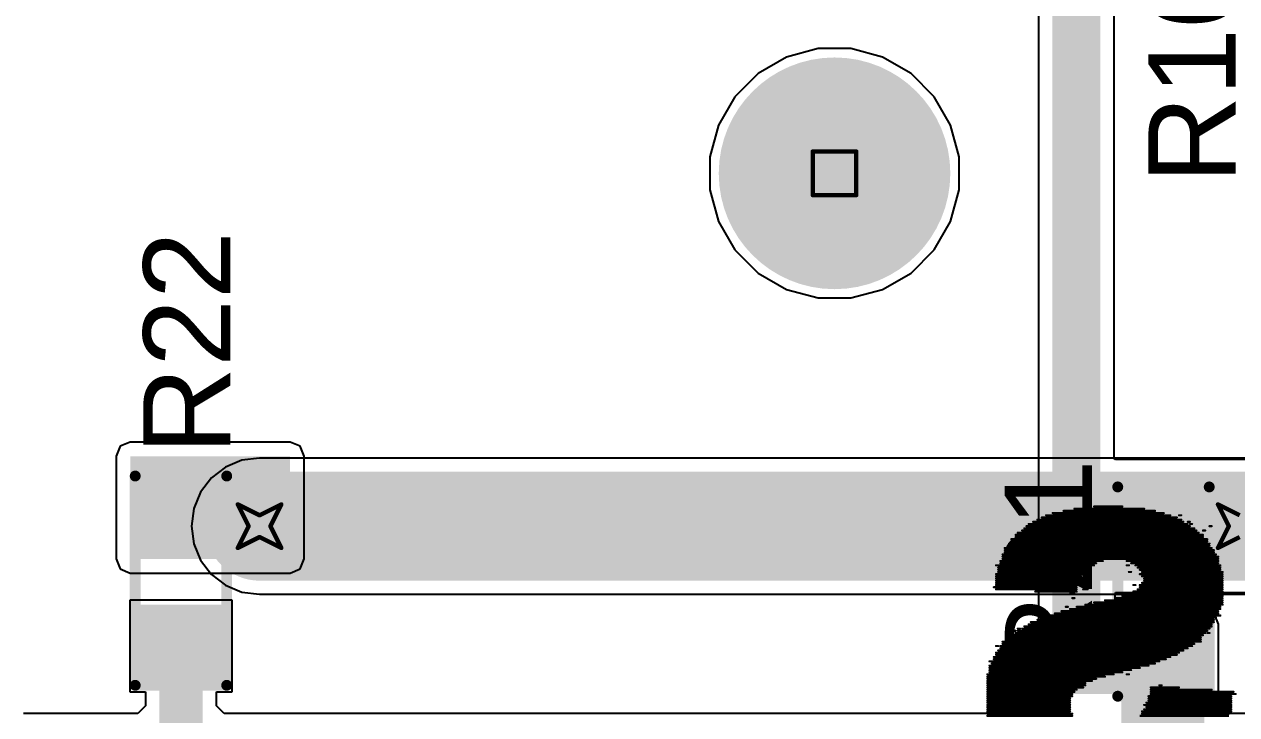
# Model space of a CAD drawing. Header units: inches. Extents: x -5 to 426, y -53 to 116.
# Drawn here: x 6.56 to 20.7, y -9.72 to -1.67 of the extents above; entities that cross this region are included whole.
import ezdxf

# ---------------------------------------------------------------- set-up
doc = ezdxf.new("R2010")
doc.units = ezdxf.units.IN
for name, color, linetype in [('Board Outline', 216, 'Continuous'), ('Bottom Layer', 5, 'Continuous'), ('Bottom Overlay', 54, 'Continuous'), ('Bottom Solder', 6, 'Continuous'), ('Drill Drawing', 1, 'Continuous'), ('Multi-Layer', 9, 'Continuous'), ('Pad Holes', 156, 'Continuous'), ('Top Layer', 1, 'Continuous'), ('Top Overlay', 2, 'Continuous'), ('Top Paste', 8, 'Continuous'), ('Top Solder', 216, 'Continuous'), ('Via Holes', 16, 'Continuous')]:
    doc.layers.add(name, color=color, linetype=linetype)
doc.styles.add('Arial', font='', dxfattribs={"height": 0.2})
doc.styles.get('Arial').set_extended_font_data('Arial')

# ---------------------------------------------------------------- blocks, each defined once
blk = doc.blocks.new('R___0603_46')
at = {"layer": 'Top Layer'}
for points in [[(-0.38099746, 0.44449746), (-0.38099746, -0.44450254), (-1.14299746, -0.44450254), (-1.14299746, 0.44449746)], [(1.14299746, 0.44450254), (1.14299746, -0.44449746), (0.38099746, -0.44449746), (0.38099746, 0.44450254)]]:
    blk.add_hatch(color=1, dxfattribs=at).paths.add_polyline_path(points)
at = {"layer": 'Top Paste'}
for points in [[(-0.38099746, 0.44449746), (-0.38099746, -0.44450254), (-1.14299746, -0.44450254), (-1.14299746, 0.44449746)], [(1.14299746, 0.44450254), (1.14299746, -0.44449746), (0.38099746, -0.44449746), (0.38099746, 0.44450254)]]:
    blk.add_hatch(color=8, dxfattribs=at).paths.add_polyline_path(points)
at = {"layer": 'Top Solder'}
for points in [[(-0.27939746, 0.5460974599999999), (-0.27939746, -0.54610254), (-1.24459746, -0.54610254), (-1.24459746, 0.5460974599999999)], [(1.24459746, 0.54610254), (1.24459746, -0.5460974599999999), (0.27939746, -0.5460974599999999), (0.27939746, 0.54610254)]]:
    blk.add_hatch(color=216, dxfattribs=at).paths.add_polyline_path(points)
at = {"layer": 'Top Overlay', "const_width": 0.127}
for points in [[(-1.2192, 0.5334), (1.2192, 0.5334)], [(-1.2192, 0.5334), (-1.2192, -0.5334)], [(1.2192, 0.5334), (1.2192, -0.5334)], [(-1.2192, -0.5334), (1.2192, -0.5334)]]:
    blk.add_lwpolyline(points, dxfattribs=at)
at = {"layer": 'Top Overlay', "const_width": 0.0635}
for points in [[(-1.25095, 0.5334, 1), (-1.18745, 0.5334, 1)], [(-1.25095, 0.5334, 1), (-1.18745, 0.5334, 1)], [(1.18745, 0.5334, 1), (1.25095, 0.5334, 1)], [(1.18745, 0.5334, 1), (1.25095, 0.5334, 1)], [(-1.25095, -0.5334, 1), (-1.18745, -0.5334, 1)], [(-1.25095, -0.5334, 1), (-1.18745, -0.5334, 1)], [(1.18745, -0.5334, 1), (1.25095, -0.5334, 1)], [(1.18745, -0.5334, 1), (1.25095, -0.5334, 1)]]:
    blk.add_lwpolyline(points, format="xyb", close=True, dxfattribs=at)
blk = doc.blocks.new('R___0603_79')
at = {"layer": 'Top Layer'}
for points in [[(-0.38099746, 0.44450508), (-0.38099746, -0.44449492), (-1.14299746, -0.44449492), (-1.14299746, 0.44450508)], [(1.14299746, 0.44449492), (1.14299746, -0.44450508), (0.38099746, -0.44450508), (0.38099746, 0.44449492)]]:
    blk.add_hatch(color=1, dxfattribs=at).paths.add_polyline_path(points)
at = {"layer": 'Top Paste'}
for points in [[(-0.38099746, 0.44450508), (-0.38099746, -0.44449492), (-1.14299746, -0.44449492), (-1.14299746, 0.44450508)], [(1.14299746, 0.44449492), (1.14299746, -0.44450508), (0.38099746, -0.44450508), (0.38099746, 0.44449492)]]:
    blk.add_hatch(color=8, dxfattribs=at).paths.add_polyline_path(points)
at = {"layer": 'Top Solder'}
for points in [[(-0.27939746, 0.54610508), (-0.27939746, -0.5460949199999999), (-1.24459746, -0.5460949199999999), (-1.24459746, 0.54610508)], [(1.24459746, 0.5460949199999999), (1.24459746, -0.54610508), (0.27939746, -0.54610508), (0.27939746, 0.5460949199999999)]]:
    blk.add_hatch(color=216, dxfattribs=at).paths.add_polyline_path(points)
at = {"layer": 'Top Overlay', "const_width": 0.127}
for points in [[(-1.2192, 0.53340508), (-1.21920254, -0.53339492)], [(-1.2192, 0.53340508), (1.21920254, 0.53339492)], [(1.21920254, 0.53339492), (1.2192, -0.53340508)], [(-1.21920254, -0.53339492), (1.2192, -0.53340508)]]:
    blk.add_lwpolyline(points, dxfattribs=at)
at = {"layer": 'Top Overlay', "const_width": 0.0635}
for points in [[(-1.25095, 0.53340508, 1), (-1.18745, 0.53340508, 1)], [(-1.25095, 0.53340508, 1), (-1.18745, 0.53340508, 1)], [(1.18745254, 0.53339492, 1), (1.25095254, 0.53339492, 1)], [(1.18745254, 0.53339492, 1), (1.25095254, 0.53339492, 1)], [(-1.25095254, -0.53339492, 1), (-1.18745254, -0.53339492, 1)], [(-1.25095254, -0.53339492, 1), (-1.18745254, -0.53339492, 1)], [(1.18745, -0.53340508, 1), (1.25095, -0.53340508, 1)], [(1.18745, -0.53340508, 1), (1.25095, -0.53340508, 1)]]:
    blk.add_lwpolyline(points, format="xyb", close=True, dxfattribs=at)

msp = doc.modelspace()

# ---------------------------------------------------------------- hatches: boundary and pattern name
at = {"layer": 'Bottom Layer'}
h = msp.add_hatch(color=5, dxfattribs=at)
edge = h.paths.add_edge_path()
edge.add_arc((16.00907136, -3.40838536), 1.29999994, 0, 360)
h = msp.add_hatch(color=5, dxfattribs=at)
edge = h.paths.add_edge_path()
edge.add_arc((9.305074099999999, -7.51958872), 0.2999994, 0, 360)
h = msp.add_hatch(color=5, dxfattribs=at)
edge = h.paths.add_edge_path()
edge.add_arc((20.7334739, -7.51958872), 0.2999994, 0, 360)
at = {"layer": 'Bottom Solder'}
h = msp.add_hatch(color=6, dxfattribs=at)
edge = h.paths.add_edge_path()
edge.add_arc((16.00907136, -3.40838536), 1.34999984, 0, 360)
at = {"layer": 'Multi-Layer'}
h = msp.add_hatch(color=9, dxfattribs=at)
edge = h.paths.add_edge_path()
edge.add_arc((16.00907136, -3.40838536), 1.29999994, 0, 360)
at = {"layer": 'Pad Holes'}
h = msp.add_hatch(color=7, dxfattribs=at)
edge = h.paths.add_edge_path()
edge.add_arc((16.00907136, -3.40838536), 1.05000044, 0, 360)
at = {"layer": 'Top Layer'}
h = msp.add_hatch(color=1, dxfattribs=at)
edge = h.paths.add_edge_path()
edge.add_arc((16.00907136, -3.40838536), 1.29999994, 0, 360)
for points in [[(7.7978, -7.900586179999999), (9.660671559999999, -7.900586179999999), (9.660671559999999, -6.70560254), (7.7978, -6.70560254)], [(19.2856739, -8.12918618), (21.0906741, -8.12918618), (21.0906741, -6.90880254), (19.2856739, -6.90880254)], [(18.55066648, -9.47538618), (20.31436628, -9.47538618), (20.31436628, -8.662586179999998), (18.55066648, -8.662586179999998)], [(20.32000508, -11.3538), (20.32000508, -8.6614), (19.35480508, -8.6614), (19.35480508, -11.3538)]]:
    msp.add_hatch(color=1, dxfattribs=at).paths.add_polyline_path(points)
h = msp.add_hatch(color=1, dxfattribs=at)
edge = h.paths.add_edge_path()
edge.add_arc((9.305074099999999, -7.51958872), 0.2999994, 0, 360)
h = msp.add_hatch(color=1, dxfattribs=at)
edge = h.paths.add_edge_path()
edge.add_arc((20.7334739, -7.51958872), 0.2999994, 0, 360)
at = {"layer": 'Top Solder'}
h = msp.add_hatch(color=216, dxfattribs=at)
edge = h.paths.add_edge_path()
edge.add_arc((16.00907136, -3.40838536), 1.34999984, 0, 360)
at = {"layer": 'Via Holes'}
h = msp.add_hatch(color=7, dxfattribs=at)
edge = h.paths.add_edge_path()
edge.add_arc((9.305074099999999, -7.51958872), 0.1499997, 0, 360)
h = msp.add_hatch(color=7, dxfattribs=at)
edge = h.paths.add_edge_path()
edge.add_arc((20.7334739, -7.51958872), 0.1499997, 0, 360)

# ---------------------------------------------------------------- linework, layer by layer
at = {"layer": 'Board Outline', "const_width": 0.254}
msp.add_lwpolyline([(49.77249634, 6.34813564, -1.14456695220957), (-0.2979293, -38.4413887)], format="xyb", dxfattribs=at)
at = {"layer": 'Board Outline'}
for points, const_width in [([(17.0590718, -3.40838536, 1), (14.95907092, -3.40838536, 1)], 0.254), ([(14.89557092, -3.40838536, 1), (15.02257092, -3.40838536, 1)], 0.127), ([(16.9955718, -3.40838536, 1), (17.1225718, -3.40838536, 1)], 0.127)]:
    msp.add_lwpolyline(points, format="xyb", close=True, dxfattribs=dict(at, const_width=const_width))
at = {"layer": 'Bottom Layer'}
for p, q in [((15.81786016, -1.95598542), (15.44846542, -2.05496414)), ((16.20028256, -1.95598542), (15.81786016, -1.95598542)), ((16.5696773, -2.05496414), (16.20028256, -1.95598542)), ((15.44846542, -2.05496414), (15.11727736, -2.24617534)), ((16.90086536, -2.24617534), (16.5696773, -2.05496414)), ((15.11727736, -2.24617534), (14.84686134, -2.51659136)), ((17.17128138, -2.51659136), (16.90086536, -2.24617534)), ((14.84686134, -2.51659136), (14.65565014, -2.84777942)), ((17.36249258, -2.84777942), (17.17128138, -2.51659136)), ((14.65565014, -2.84777942), (14.55667142, -3.21717416)), ((17.4614713, -3.21717416), (17.36249258, -2.84777942)), ((14.55667142, -3.21717416), (14.55667142, -3.59959656)), ((17.4614713, -3.59959656), (17.4614713, -3.21717416)), ((14.55667142, -3.59959656), (14.65565014, -3.968991299999999)), ((17.36249258, -3.968991299999999), (17.4614713, -3.59959656)), ((14.65565014, -3.968991299999999), (14.84686134, -4.30017936)), ((17.17128138, -4.30017936), (17.36249258, -3.968991299999999)), ((14.84686134, -4.30017936), (15.11727736, -4.57059538)), ((16.90086536, -4.57059538), (17.17128138, -4.30017936)), ((15.11727736, -4.57059538), (15.44846542, -4.761806579999999)), ((16.5696773, -4.761806579999999), (16.90086536, -4.57059538)), ((15.44846542, -4.761806579999999), (15.81786016, -4.8607853)), ((16.20028256, -4.8607853), (16.5696773, -4.761806579999999)), ((15.81786016, -4.8607853), (16.20028256, -4.8607853)), ((9.099522059999998, -6.75245538), (8.90797812, -6.831797359999999)), ((9.305074099999999, -6.725394219999999), (9.099522059999998, -6.75245538)), ((21.73612366, -6.725394219999999), (9.305074099999999, -6.725394219999999)), ((8.90797812, -6.831797359999999), (8.743492799999999, -6.958007419999999)), ((8.743492799999999, -6.958007419999999), (8.617282739999998, -7.122490200000001)), ((8.617282739999998, -7.122490200000001), (8.53794076, -7.314036679999999)), ((8.53794076, -7.314036679999999), (8.510879599999999, -7.51958872)), ((8.510879599999999, -7.51958872), (8.53794076, -7.725140759999999)), ((8.53794076, -7.725140759999999), (8.617282739999998, -7.916687239999999)), ((8.617282739999998, -7.916687239999999), (8.743492799999999, -8.08117002)), ((8.743492799999999, -8.08117002), (8.90797812, -8.20738008)), ((8.90797812, -8.20738008), (9.099522059999998, -8.286722059999999)), ((9.099522059999998, -8.286722059999999), (9.305074099999999, -8.31378322)), ((9.305074099999999, -8.31378322), (22.06507144, -8.31378322))]:
    msp.add_line(p, q, dxfattribs=at)
at = {"layer": 'Bottom Layer', "const_width": 1.27}
for points in [[(9.305074099999999, -7.51958872), (20.7334739, -7.51958872)], [(20.7334739, -7.51958872), (22.06509176, -7.51958872)]]:
    msp.add_lwpolyline(points, dxfattribs=at)
at = {"layer": 'Bottom Layer', "const_width": 0.635}
for points in [[(8.987574099999998, -7.51958872, 1), (9.6225741, -7.51958872, 1)], [(20.4159739, -7.51958872, 1), (21.0509739, -7.51958872, 1)], [(20.4159739, -7.51958872, 1), (21.0509739, -7.51958872, 1)]]:
    msp.add_lwpolyline(points, format="xyb", close=True, dxfattribs=at)
at = {"layer": 'Bottom Overlay', "const_width": 0.0254}
for points in [[(18.67927176, -7.34178618), (19.74607176, -7.34178618)], [(18.80627176, -7.316386179999999), (19.61907176, -7.316386179999999)], [(19.03487176, -7.290986179999999), (19.36507176, -7.290986179999999)], [(18.27287176, -7.49418618), (20.12707176, -7.49418618)], [(18.32367176, -7.468786179999999), (20.07627176, -7.468786179999999)], [(18.37447176, -7.443386179999999), (20.05087176, -7.443386179999999)], [(18.42527176, -7.41798618), (20.00007176, -7.41798618)], [(18.47607176, -7.392586179999999), (19.92387176, -7.392586179999999)], [(18.55227176, -7.367186179999999), (19.84767176, -7.367186179999999)], [(20.02547176, -7.392586179999999), (20.05087176, -7.392586179999999)], [(20.12707176, -7.468786179999999), (20.15247176, -7.468786179999999)], [(20.15247176, -7.49418618), (20.17787176, -7.49418618)], [(18.12047176, -7.62118618), (20.30487176, -7.62118618)], [(18.14587176, -7.595786179999999), (20.25407176, -7.595786179999999)], [(18.19667176, -7.57038618), (20.22867176, -7.57038618)], [(18.22207176, -7.54498618), (20.20327176, -7.54498618)], [(18.24747176, -7.519586179999999), (20.15247176, -7.519586179999999)], [(20.30487176, -7.57038618), (20.33027176, -7.57038618)], [(20.38107176, -7.519586179999999), (20.40647176, -7.519586179999999)], [(17.99347176, -7.77358618), (20.40647176, -7.77358618)], [(18.04427176, -7.72278618), (20.38107176, -7.72278618)], [(18.04427176, -7.748186179999999), (20.38107176, -7.748186179999999)], [(18.06967176, -7.671986179999999), (20.35567176, -7.671986179999999)], [(18.06967176, -7.69738618), (20.35567176, -7.69738618)], [(18.12047176, -7.64658618), (20.30487176, -7.64658618)], [(17.94267176, -7.92598618), (19.13647176, -7.92598618)], [(17.96807176, -7.84978618), (20.45727176, -7.84978618)], [(17.96807176, -7.87518618), (20.48267176, -7.87518618)], [(17.96807176, -7.900586179999999), (20.48267176, -7.900586179999999)], [(17.99347176, -7.79898618), (20.43187176, -7.79898618)], [(17.99347176, -7.824386179999999), (20.43187176, -7.824386179999999)], [(19.41587176, -7.92598618), (20.48267176, -7.92598618)], [(17.89187176, -7.97678618), (19.03487176, -7.97678618)], [(17.91727176, -8.00218618), (18.95867176, -8.00218618)], [(17.91727176, -8.02758618), (18.93327176, -8.02758618)], [(17.91727176, -8.05298618), (18.90787176, -8.05298618)], [(17.94267176, -7.95138618), (19.06027176, -7.95138618)], [(19.41587176, -7.97678618), (19.44127176, -7.97678618)], [(19.44127176, -8.05298618), (19.46667176, -8.05298618)], [(19.46667176, -7.95138618), (20.48267176, -7.95138618)], [(19.51747176, -7.97678618), (20.50807176, -7.97678618)], [(19.54287176, -8.00218618), (20.50807176, -8.00218618)], [(19.56827176, -8.02758618), (20.50807176, -8.02758618)], [(19.59367176, -8.05298618), (20.53347176, -8.05298618)], [(17.89187176, -8.07838618), (18.90787176, -8.07838618)], [(17.89187176, -8.10378618), (18.88247176, -8.10378618)], [(17.89187176, -8.12918618), (18.88247176, -8.12918618)], [(17.89187176, -8.15458618), (18.85707176, -8.15458618)], [(17.89187176, -8.17998618), (18.85707176, -8.17998618)], [(17.89187176, -8.20538618), (18.85707176, -8.20538618)], [(19.49207176, -8.20538618), (19.51747176, -8.20538618)], [(19.56827176, -8.07838618), (20.53347176, -8.07838618)], [(19.56827176, -8.20538618), (20.53347176, -8.20538618)], [(19.59367176, -8.10378618), (20.53347176, -8.10378618)], [(19.59367176, -8.17998618), (20.53347176, -8.17998618)], [(19.61907176, -8.12918618), (20.53347176, -8.12918618)], [(19.61907176, -8.15458618), (20.53347176, -8.15458618)], [(17.86647176, -8.23078618), (18.83167176, -8.23078618)], [(17.89187176, -8.25618618), (18.83167176, -8.25618618)], [(18.34907176, -8.28158618), (18.83167176, -8.28158618)], [(18.75547176, -8.30698618), (18.80627176, -8.30698618)], [(18.90787176, -8.25618618), (18.95867176, -8.25618618)], [(19.36507176, -8.33238618), (20.53347176, -8.33238618)], [(19.44127176, -8.30698618), (20.53347176, -8.30698618)], [(19.49207176, -8.28158618), (20.53347176, -8.28158618)], [(19.54287176, -8.25618618), (20.53347176, -8.25618618)], [(19.56827176, -8.23078618), (20.53347176, -8.23078618)], [(18.70467176, -8.45938618), (18.73007176, -8.45938618)], [(18.75547176, -8.484786179999999), (20.50807176, -8.484786179999999)], [(18.78087176, -8.35778618), (18.80627176, -8.35778618)], [(18.83167176, -8.45938618), (20.50807176, -8.45938618)], [(18.93327176, -8.433986179999998), (20.53347176, -8.433986179999998)], [(19.03487176, -8.40858618), (20.53347176, -8.40858618)], [(19.16187176, -8.383186180000001), (20.53347176, -8.383186180000001)], [(19.28887176, -8.35778618), (20.53347176, -8.35778618)], [(18.37447176, -8.61178618), (20.43187176, -8.61178618)], [(18.42527176, -8.560986179999999), (18.45067176, -8.560986179999999)], [(18.45067176, -8.586386179999998), (20.45727176, -8.586386179999998)], [(18.50147176, -8.560986179999999), (20.50807176, -8.560986179999999)], [(18.57767176, -8.53558618), (20.48267176, -8.53558618)], [(18.65387176, -8.510186179999998), (20.48267176, -8.510186179999998)], [(18.04427176, -8.76418618), (18.06967176, -8.76418618)], [(18.09507176, -8.73878618), (18.12047176, -8.73878618)], [(18.12047176, -8.76418618), (20.33027176, -8.76418618)], [(18.14587176, -8.713386179999999), (18.17127176, -8.713386179999999)], [(18.14587176, -8.73878618), (20.35567176, -8.73878618)], [(18.19667176, -8.713386179999999), (20.38107176, -8.713386179999999)], [(18.22207176, -8.68798618), (20.40647176, -8.68798618)], [(18.27287176, -8.662586179999998), (20.40647176, -8.662586179999998)], [(18.29827176, -8.637186179999999), (20.43187176, -8.637186179999999)], [(20.35567176, -8.76418618), (20.38107176, -8.76418618)], [(17.89187176, -8.91658618), (17.91727176, -8.91658618)], [(17.94267176, -8.91658618), (20.17787176, -8.91658618)], [(17.96807176, -8.865786179999999), (20.27947176, -8.865786179999999)], [(17.96807176, -8.89118618), (20.20327176, -8.89118618)], [(18.01887176, -8.84038618), (20.27947176, -8.84038618)], [(18.04427176, -8.81498618), (20.27947176, -8.81498618)], [(18.09507176, -8.789586179999999), (20.30487176, -8.789586179999999)], [(17.86647176, -9.04358618), (19.92387176, -9.04358618)], [(17.89187176, -8.99278618), (20.02547176, -8.99278618)], [(17.89187176, -9.018186179999999), (20.00007176, -9.018186179999999)], [(17.91727176, -8.96738618), (20.07627176, -8.96738618)], [(17.94267176, -8.941986179999999), (20.12707176, -8.941986179999999)], [(17.81567176, -9.094386179999999), (19.79687176, -9.094386179999999)], [(17.81567176, -9.14518618), (19.66987176, -9.14518618)], [(17.81567176, -9.170586179999999), (19.56827176, -9.170586179999999)], [(17.81567176, -9.19598618), (19.46667176, -9.19598618)], [(17.84107176, -9.11978618), (19.74607176, -9.11978618)], [(17.86647176, -9.06898618), (19.87307176, -9.06898618)], [(17.79027176, -9.246786179999999), (19.26347176, -9.246786179999999)], [(17.79027176, -9.27218618), (19.16187176, -9.27218618)], [(17.79027176, -9.29758618), (19.06027176, -9.29758618)], [(17.79027176, -9.32298618), (19.00947176, -9.32298618)], [(17.81567176, -9.22138618), (19.36507176, -9.22138618)], [(19.41587176, -9.246786179999999), (19.44127176, -9.246786179999999)], [(17.79027176, -9.34838618), (18.93327176, -9.34838618)], [(17.79027176, -9.37378618), (18.93327176, -9.37378618)], [(17.79027176, -9.39918618), (18.90787176, -9.39918618)], [(17.79027176, -9.42458618), (18.83167176, -9.42458618)], [(17.79027176, -9.44998618), (18.80627176, -9.44998618)], [(17.79027176, -9.47538618), (18.78087176, -9.47538618)], [(19.69527176, -9.39918618), (20.02547176, -9.39918618)], [(19.69527176, -9.42458618), (20.40647176, -9.42458618)], [(19.69527176, -9.44998618), (20.66047176, -9.44998618)], [(19.69527176, -9.47538618), (20.68587176, -9.47538618)], [(19.79687176, -9.37378618), (19.82227176, -9.37378618)], [(17.79027176, -9.50078618), (18.78087176, -9.50078618)], [(17.79027176, -9.52618618), (18.75547176, -9.52618618)], [(17.79027176, -9.55158618), (18.75547176, -9.55158618)], [(17.79027176, -9.57698618), (18.75547176, -9.57698618)], [(17.79027176, -9.60238618), (18.75547176, -9.60238618)], [(19.61907176, -9.60238618), (20.63507176, -9.60238618)], [(19.64447176, -9.57698618), (20.63507176, -9.57698618)], [(19.66987176, -9.50078618), (20.63507176, -9.50078618)], [(19.66987176, -9.52618618), (20.63507176, -9.52618618)], [(19.66987176, -9.55158618), (20.63507176, -9.55158618)], [(17.79027176, -9.62778618), (18.75547176, -9.62778618)], [(17.79027176, -9.65318618), (18.75547176, -9.65318618)], [(17.79027176, -9.67858618), (18.75547176, -9.67858618)], [(17.79027176, -9.70398618), (18.78087176, -9.70398618)], [(17.79027176, -9.72938618), (18.78087176, -9.72938618)], [(19.56827176, -9.72938618), (20.60967176, -9.72938618)], [(19.59367176, -9.67858618), (20.63507176, -9.67858618)], [(19.59367176, -9.70398618), (20.60967176, -9.70398618)], [(19.61907176, -9.65318618), (20.63507176, -9.65318618)], [(19.64447176, -9.62778618), (20.63507176, -9.62778618)]]:
    msp.add_lwpolyline(points, dxfattribs=at)
at = {"layer": 'Bottom Overlay', "const_width": 0.0127}
for points in [[(18.67292176, -7.34178618, 1), (18.68562176, -7.34178618, 1)], [(18.79992176, -7.316386179999999, 1), (18.81262176, -7.316386179999999, 1)], [(19.02852176, -7.290986179999999, 1), (19.04122176, -7.290986179999999, 1)], [(19.35872176, -7.290986179999999, 1), (19.37142176, -7.290986179999999, 1)], [(19.61272176, -7.316386179999999, 1), (19.62542176, -7.316386179999999, 1)], [(19.73972176, -7.34178618, 1), (19.75242176, -7.34178618, 1)], [(18.26652176, -7.49418618, 1), (18.27922176, -7.49418618, 1)], [(18.31732176, -7.468786179999999, 1), (18.33002176, -7.468786179999999, 1)], [(18.36812176, -7.443386179999999, 1), (18.38082176, -7.443386179999999, 1)], [(18.41892176, -7.41798618, 1), (18.43162176, -7.41798618, 1)], [(18.46972176, -7.392586179999999, 1), (18.48242176, -7.392586179999999, 1)], [(18.54592176, -7.367186179999999, 1), (18.55862176, -7.367186179999999, 1)], [(19.84132176, -7.367186179999999, 1), (19.85402176, -7.367186179999999, 1)], [(19.91752176, -7.392586179999999, 1), (19.93022176, -7.392586179999999, 1)], [(19.99372176, -7.41798618, 1), (20.00642176, -7.41798618, 1)], [(20.01912176, -7.392586179999999, 1), (20.03182176, -7.392586179999999, 1)], [(20.04452176, -7.392586179999999, 1), (20.05722176, -7.392586179999999, 1)], [(20.04452176, -7.443386179999999, 1), (20.05722176, -7.443386179999999, 1)], [(20.06992176, -7.468786179999999, 1), (20.08262176, -7.468786179999999, 1)], [(20.12072176, -7.468786179999999, 1), (20.13342176, -7.468786179999999, 1)], [(20.12072176, -7.49418618, 1), (20.13342176, -7.49418618, 1)], [(20.14612176, -7.468786179999999, 1), (20.15882176, -7.468786179999999, 1)], [(20.14612176, -7.49418618, 1), (20.15882176, -7.49418618, 1)], [(20.17152176, -7.49418618, 1), (20.18422176, -7.49418618, 1)], [(18.11412176, -7.62118618, 1), (18.12682176, -7.62118618, 1)], [(18.13952176, -7.595786179999999, 1), (18.15222176, -7.595786179999999, 1)], [(18.19032176, -7.57038618, 1), (18.20302176, -7.57038618, 1)], [(18.21572176, -7.54498618, 1), (18.22842176, -7.54498618, 1)], [(18.24112176, -7.519586179999999, 1), (18.25382176, -7.519586179999999, 1)], [(20.14612176, -7.519586179999999, 1), (20.15882176, -7.519586179999999, 1)], [(20.19692176, -7.54498618, 1), (20.20962176, -7.54498618, 1)], [(20.22232176, -7.57038618, 1), (20.23502176, -7.57038618, 1)], [(20.24772176, -7.595786179999999, 1), (20.26042176, -7.595786179999999, 1)], [(20.29852176, -7.57038618, 1), (20.31122176, -7.57038618, 1)], [(20.29852176, -7.62118618, 1), (20.31122176, -7.62118618, 1)], [(20.32392176, -7.57038618, 1), (20.33662176, -7.57038618, 1)], [(20.37472176, -7.519586179999999, 1), (20.38742176, -7.519586179999999, 1)], [(20.40012176, -7.519586179999999, 1), (20.41282176, -7.519586179999999, 1)], [(17.98712176, -7.77358618, 1), (17.99982176, -7.77358618, 1)], [(18.03792176, -7.72278618, 1), (18.05062176, -7.72278618, 1)], [(18.03792176, -7.748186179999999, 1), (18.05062176, -7.748186179999999, 1)], [(18.06332176, -7.671986179999999, 1), (18.07602176, -7.671986179999999, 1)], [(18.06332176, -7.69738618, 1), (18.07602176, -7.69738618, 1)], [(18.11412176, -7.64658618, 1), (18.12682176, -7.64658618, 1)], [(20.29852176, -7.64658618, 1), (20.31122176, -7.64658618, 1)], [(20.34932176, -7.671986179999999, 1), (20.36202176, -7.671986179999999, 1)], [(20.34932176, -7.69738618, 1), (20.36202176, -7.69738618, 1)], [(20.37472176, -7.72278618, 1), (20.38742176, -7.72278618, 1)], [(20.37472176, -7.748186179999999, 1), (20.38742176, -7.748186179999999, 1)], [(20.40012176, -7.77358618, 1), (20.41282176, -7.77358618, 1)], [(17.93632176, -7.92598618, 1), (17.94902176, -7.92598618, 1)], [(17.96172176, -7.84978618, 1), (17.97442176, -7.84978618, 1)], [(17.96172176, -7.87518618, 1), (17.97442176, -7.87518618, 1)], [(17.96172176, -7.900586179999999, 1), (17.97442176, -7.900586179999999, 1)], [(17.98712176, -7.79898618, 1), (17.99982176, -7.79898618, 1)], [(17.98712176, -7.824386179999999, 1), (17.99982176, -7.824386179999999, 1)], [(19.13012176, -7.92598618, 1), (19.14282176, -7.92598618, 1)], [(19.40952176, -7.92598618, 1), (19.42222176, -7.92598618, 1)], [(20.42552176, -7.79898618, 1), (20.43822176, -7.79898618, 1)], [(20.42552176, -7.824386179999999, 1), (20.43822176, -7.824386179999999, 1)], [(20.45092176, -7.84978618, 1), (20.46362176, -7.84978618, 1)], [(20.47632176, -7.87518618, 1), (20.48902176, -7.87518618, 1)], [(20.47632176, -7.900586179999999, 1), (20.48902176, -7.900586179999999, 1)], [(20.47632176, -7.92598618, 1), (20.48902176, -7.92598618, 1)], [(17.88552176, -7.97678618, 1), (17.89822176, -7.97678618, 1)], [(17.91092176, -8.00218618, 1), (17.92362176, -8.00218618, 1)], [(17.91092176, -8.02758618, 1), (17.92362176, -8.02758618, 1)], [(17.91092176, -8.05298618, 1), (17.92362176, -8.05298618, 1)], [(17.93632176, -7.95138618, 1), (17.94902176, -7.95138618, 1)], [(18.90152176, -8.05298618, 1), (18.91422176, -8.05298618, 1)], [(18.92692176, -8.02758618, 1), (18.93962176, -8.02758618, 1)], [(18.95232176, -8.00218618, 1), (18.96502176, -8.00218618, 1)], [(19.02852176, -7.97678618, 1), (19.04122176, -7.97678618, 1)], [(19.05392176, -7.95138618, 1), (19.06662176, -7.95138618, 1)], [(19.40952176, -7.97678618, 1), (19.42222176, -7.97678618, 1)], [(19.43492176, -7.97678618, 1), (19.44762176, -7.97678618, 1)], [(19.43492176, -8.05298618, 1), (19.44762176, -8.05298618, 1)], [(19.46032176, -7.95138618, 1), (19.47302176, -7.95138618, 1)], [(19.46032176, -8.05298618, 1), (19.47302176, -8.05298618, 1)], [(19.51112176, -7.97678618, 1), (19.52382176, -7.97678618, 1)], [(19.53652176, -8.00218618, 1), (19.54922176, -8.00218618, 1)], [(19.56192176, -8.02758618, 1), (19.57462176, -8.02758618, 1)], [(19.58732176, -8.05298618, 1), (19.60002176, -8.05298618, 1)], [(20.47632176, -7.95138618, 1), (20.48902176, -7.95138618, 1)], [(20.50172176, -7.97678618, 1), (20.51442176, -7.97678618, 1)], [(20.50172176, -8.00218618, 1), (20.51442176, -8.00218618, 1)], [(20.50172176, -8.02758618, 1), (20.51442176, -8.02758618, 1)], [(20.52712176, -8.05298618, 1), (20.53982176, -8.05298618, 1)], [(17.88552176, -8.07838618, 1), (17.89822176, -8.07838618, 1)], [(17.88552176, -8.10378618, 1), (17.89822176, -8.10378618, 1)], [(17.88552176, -8.12918618, 1), (17.89822176, -8.12918618, 1)], [(17.88552176, -8.15458618, 1), (17.89822176, -8.15458618, 1)], [(17.88552176, -8.17998618, 1), (17.89822176, -8.17998618, 1)], [(17.88552176, -8.20538618, 1), (17.89822176, -8.20538618, 1)], [(18.85072176, -8.15458618, 1), (18.86342176, -8.15458618, 1)], [(18.85072176, -8.17998618, 1), (18.86342176, -8.17998618, 1)], [(18.85072176, -8.20538618, 1), (18.86342176, -8.20538618, 1)], [(18.87612176, -8.10378618, 1), (18.88882176, -8.10378618, 1)], [(18.87612176, -8.12918618, 1), (18.88882176, -8.12918618, 1)], [(18.90152176, -8.07838618, 1), (18.91422176, -8.07838618, 1)], [(19.48572176, -8.20538618, 1), (19.49842176, -8.20538618, 1)], [(19.51112176, -8.20538618, 1), (19.52382176, -8.20538618, 1)], [(19.56192176, -8.07838618, 1), (19.57462176, -8.07838618, 1)], [(19.56192176, -8.20538618, 1), (19.57462176, -8.20538618, 1)], [(19.58732176, -8.10378618, 1), (19.60002176, -8.10378618, 1)], [(19.58732176, -8.17998618, 1), (19.60002176, -8.17998618, 1)], [(19.61272176, -8.12918618, 1), (19.62542176, -8.12918618, 1)], [(19.61272176, -8.15458618, 1), (19.62542176, -8.15458618, 1)], [(20.52712176, -8.07838618, 1), (20.53982176, -8.07838618, 1)], [(20.52712176, -8.10378618, 1), (20.53982176, -8.10378618, 1)], [(20.52712176, -8.12918618, 1), (20.53982176, -8.12918618, 1)], [(20.52712176, -8.15458618, 1), (20.53982176, -8.15458618, 1)], [(20.52712176, -8.17998618, 1), (20.53982176, -8.17998618, 1)], [(20.52712176, -8.20538618, 1), (20.53982176, -8.20538618, 1)], [(17.86012176, -8.23078618, 1), (17.87282176, -8.23078618, 1)], [(17.88552176, -8.25618618, 1), (17.89822176, -8.25618618, 1)], [(18.34272176, -8.28158618, 1), (18.35542176, -8.28158618, 1)], [(18.74912176, -8.30698618, 1), (18.76182176, -8.30698618, 1)], [(18.79992176, -8.30698618, 1), (18.81262176, -8.30698618, 1)], [(18.82532176, -8.23078618, 1), (18.83802176, -8.23078618, 1)], [(18.82532176, -8.25618618, 1), (18.83802176, -8.25618618, 1)], [(18.82532176, -8.28158618, 1), (18.83802176, -8.28158618, 1)], [(18.90152176, -8.25618618, 1), (18.91422176, -8.25618618, 1)], [(18.95232176, -8.25618618, 1), (18.96502176, -8.25618618, 1)], [(19.35872176, -8.33238618, 1), (19.37142176, -8.33238618, 1)], [(19.43492176, -8.30698618, 1), (19.44762176, -8.30698618, 1)], [(19.48572176, -8.28158618, 1), (19.49842176, -8.28158618, 1)], [(19.53652176, -8.25618618, 1), (19.54922176, -8.25618618, 1)], [(19.56192176, -8.23078618, 1), (19.57462176, -8.23078618, 1)], [(20.52712176, -8.23078618, 1), (20.53982176, -8.23078618, 1)], [(20.52712176, -8.25618618, 1), (20.53982176, -8.25618618, 1)], [(20.52712176, -8.28158618, 1), (20.53982176, -8.28158618, 1)], [(20.52712176, -8.30698618, 1), (20.53982176, -8.30698618, 1)], [(20.52712176, -8.33238618, 1), (20.53982176, -8.33238618, 1)], [(18.69832176, -8.45938618, 1), (18.71102176, -8.45938618, 1)], [(18.72372176, -8.45938618, 1), (18.73642176, -8.45938618, 1)], [(18.74912176, -8.484786179999999, 1), (18.76182176, -8.484786179999999, 1)], [(18.77452176, -8.35778618, 1), (18.78722176, -8.35778618, 1)], [(18.79992176, -8.35778618, 1), (18.81262176, -8.35778618, 1)], [(18.82532176, -8.45938618, 1), (18.83802176, -8.45938618, 1)], [(18.92692176, -8.433986179999998, 1), (18.93962176, -8.433986179999998, 1)], [(19.02852176, -8.40858618, 1), (19.04122176, -8.40858618, 1)], [(19.15552176, -8.383186180000001, 1), (19.16822176, -8.383186180000001, 1)], [(19.28252176, -8.35778618, 1), (19.29522176, -8.35778618, 1)], [(20.50172176, -8.45938618, 1), (20.51442176, -8.45938618, 1)], [(20.50172176, -8.484786179999999, 1), (20.51442176, -8.484786179999999, 1)], [(20.52712176, -8.35778618, 1), (20.53982176, -8.35778618, 1)], [(20.52712176, -8.383186180000001, 1), (20.53982176, -8.383186180000001, 1)], [(20.52712176, -8.40858618, 1), (20.53982176, -8.40858618, 1)], [(20.52712176, -8.433986179999998, 1), (20.53982176, -8.433986179999998, 1)], [(18.36812176, -8.61178618, 1), (18.38082176, -8.61178618, 1)], [(18.41892176, -8.560986179999999, 1), (18.43162176, -8.560986179999999, 1)], [(18.44432176, -8.560986179999999, 1), (18.45702176, -8.560986179999999, 1)], [(18.44432176, -8.586386179999998, 1), (18.45702176, -8.586386179999998, 1)], [(18.49512176, -8.560986179999999, 1), (18.50782176, -8.560986179999999, 1)], [(18.57132176, -8.53558618, 1), (18.58402176, -8.53558618, 1)], [(18.64752176, -8.510186179999998, 1), (18.66022176, -8.510186179999998, 1)], [(20.42552176, -8.61178618, 1), (20.43822176, -8.61178618, 1)], [(20.45092176, -8.586386179999998, 1), (20.46362176, -8.586386179999998, 1)], [(20.47632176, -8.510186179999998, 1), (20.48902176, -8.510186179999998, 1)], [(20.47632176, -8.53558618, 1), (20.48902176, -8.53558618, 1)], [(20.50172176, -8.560986179999999, 1), (20.51442176, -8.560986179999999, 1)], [(18.03792176, -8.76418618, 1), (18.05062176, -8.76418618, 1)], [(18.06332176, -8.76418618, 1), (18.07602176, -8.76418618, 1)], [(18.08872176, -8.73878618, 1), (18.10142176, -8.73878618, 1)], [(18.11412176, -8.73878618, 1), (18.12682176, -8.73878618, 1)], [(18.11412176, -8.76418618, 1), (18.12682176, -8.76418618, 1)], [(18.13952176, -8.713386179999999, 1), (18.15222176, -8.713386179999999, 1)], [(18.13952176, -8.73878618, 1), (18.15222176, -8.73878618, 1)], [(18.16492176, -8.713386179999999, 1), (18.17762176, -8.713386179999999, 1)], [(18.19032176, -8.713386179999999, 1), (18.20302176, -8.713386179999999, 1)], [(18.21572176, -8.68798618, 1), (18.22842176, -8.68798618, 1)], [(18.26652176, -8.662586179999998, 1), (18.27922176, -8.662586179999998, 1)], [(18.29192176, -8.637186179999999, 1), (18.30462176, -8.637186179999999, 1)], [(20.32392176, -8.76418618, 1), (20.33662176, -8.76418618, 1)], [(20.34932176, -8.73878618, 1), (20.36202176, -8.73878618, 1)], [(20.34932176, -8.76418618, 1), (20.36202176, -8.76418618, 1)], [(20.37472176, -8.713386179999999, 1), (20.38742176, -8.713386179999999, 1)], [(20.37472176, -8.76418618, 1), (20.38742176, -8.76418618, 1)], [(20.40012176, -8.662586179999998, 1), (20.41282176, -8.662586179999998, 1)], [(20.40012176, -8.68798618, 1), (20.41282176, -8.68798618, 1)], [(20.42552176, -8.637186179999999, 1), (20.43822176, -8.637186179999999, 1)], [(17.88552176, -8.91658618, 1), (17.89822176, -8.91658618, 1)], [(17.91092176, -8.91658618, 1), (17.92362176, -8.91658618, 1)], [(17.93632176, -8.91658618, 1), (17.94902176, -8.91658618, 1)], [(17.96172176, -8.865786179999999, 1), (17.97442176, -8.865786179999999, 1)], [(17.96172176, -8.89118618, 1), (17.97442176, -8.89118618, 1)], [(18.01252176, -8.84038618, 1), (18.02522176, -8.84038618, 1)], [(18.03792176, -8.81498618, 1), (18.05062176, -8.81498618, 1)], [(18.08872176, -8.789586179999999, 1), (18.10142176, -8.789586179999999, 1)], [(20.17152176, -8.91658618, 1), (20.18422176, -8.91658618, 1)], [(20.19692176, -8.89118618, 1), (20.20962176, -8.89118618, 1)], [(20.27312176, -8.81498618, 1), (20.28582176, -8.81498618, 1)], [(20.27312176, -8.84038618, 1), (20.28582176, -8.84038618, 1)], [(20.27312176, -8.865786179999999, 1), (20.28582176, -8.865786179999999, 1)], [(20.29852176, -8.789586179999999, 1), (20.31122176, -8.789586179999999, 1)], [(17.86012176, -9.04358618, 1), (17.87282176, -9.04358618, 1)], [(17.88552176, -8.99278618, 1), (17.89822176, -8.99278618, 1)], [(17.88552176, -9.018186179999999, 1), (17.89822176, -9.018186179999999, 1)], [(17.91092176, -8.96738618, 1), (17.92362176, -8.96738618, 1)], [(17.93632176, -8.941986179999999, 1), (17.94902176, -8.941986179999999, 1)], [(19.91752176, -9.04358618, 1), (19.93022176, -9.04358618, 1)], [(19.99372176, -9.018186179999999, 1), (20.00642176, -9.018186179999999, 1)], [(20.01912176, -8.99278618, 1), (20.03182176, -8.99278618, 1)], [(20.06992176, -8.96738618, 1), (20.08262176, -8.96738618, 1)], [(20.12072176, -8.941986179999999, 1), (20.13342176, -8.941986179999999, 1)], [(17.80932176, -9.094386179999999, 1), (17.82202176, -9.094386179999999, 1)], [(17.80932176, -9.14518618, 1), (17.82202176, -9.14518618, 1)], [(17.80932176, -9.170586179999999, 1), (17.82202176, -9.170586179999999, 1)], [(17.80932176, -9.19598618, 1), (17.82202176, -9.19598618, 1)], [(17.83472176, -9.11978618, 1), (17.84742176, -9.11978618, 1)], [(17.86012176, -9.06898618, 1), (17.87282176, -9.06898618, 1)], [(19.46032176, -9.19598618, 1), (19.47302176, -9.19598618, 1)], [(19.56192176, -9.170586179999999, 1), (19.57462176, -9.170586179999999, 1)], [(19.66352176, -9.14518618, 1), (19.67622176, -9.14518618, 1)], [(19.73972176, -9.11978618, 1), (19.75242176, -9.11978618, 1)], [(19.79052176, -9.094386179999999, 1), (19.80322176, -9.094386179999999, 1)], [(19.86672176, -9.06898618, 1), (19.87942176, -9.06898618, 1)], [(17.78392176, -9.246786179999999, 1), (17.79662176, -9.246786179999999, 1)], [(17.78392176, -9.27218618, 1), (17.79662176, -9.27218618, 1)], [(17.78392176, -9.29758618, 1), (17.79662176, -9.29758618, 1)], [(17.78392176, -9.32298618, 1), (17.79662176, -9.32298618, 1)], [(17.80932176, -9.22138618, 1), (17.82202176, -9.22138618, 1)], [(19.00312176, -9.32298618, 1), (19.01582176, -9.32298618, 1)], [(19.05392176, -9.29758618, 1), (19.06662176, -9.29758618, 1)], [(19.15552176, -9.27218618, 1), (19.16822176, -9.27218618, 1)], [(19.25712176, -9.246786179999999, 1), (19.26982176, -9.246786179999999, 1)], [(19.35872176, -9.22138618, 1), (19.37142176, -9.22138618, 1)], [(19.40952176, -9.246786179999999, 1), (19.42222176, -9.246786179999999, 1)], [(19.43492176, -9.246786179999999, 1), (19.44762176, -9.246786179999999, 1)], [(17.78392176, -9.34838618, 1), (17.79662176, -9.34838618, 1)], [(17.78392176, -9.37378618, 1), (17.79662176, -9.37378618, 1)], [(17.78392176, -9.39918618, 1), (17.79662176, -9.39918618, 1)], [(17.78392176, -9.42458618, 1), (17.79662176, -9.42458618, 1)], [(17.78392176, -9.44998618, 1), (17.79662176, -9.44998618, 1)], [(17.78392176, -9.47538618, 1), (17.79662176, -9.47538618, 1)], [(18.77452176, -9.47538618, 1), (18.78722176, -9.47538618, 1)], [(18.79992176, -9.44998618, 1), (18.81262176, -9.44998618, 1)], [(18.82532176, -9.42458618, 1), (18.83802176, -9.42458618, 1)], [(18.90152176, -9.39918618, 1), (18.91422176, -9.39918618, 1)], [(18.92692176, -9.34838618, 1), (18.93962176, -9.34838618, 1)], [(18.92692176, -9.37378618, 1), (18.93962176, -9.37378618, 1)], [(19.68892176, -9.39918618, 1), (19.70162176, -9.39918618, 1)], [(19.68892176, -9.42458618, 1), (19.70162176, -9.42458618, 1)], [(19.68892176, -9.44998618, 1), (19.70162176, -9.44998618, 1)], [(19.68892176, -9.47538618, 1), (19.70162176, -9.47538618, 1)], [(19.79052176, -9.37378618, 1), (19.80322176, -9.37378618, 1)], [(19.81592176, -9.37378618, 1), (19.82862176, -9.37378618, 1)], [(20.01912176, -9.39918618, 1), (20.03182176, -9.39918618, 1)], [(20.40012176, -9.42458618, 1), (20.41282176, -9.42458618, 1)], [(20.65412176, -9.44998618, 1), (20.66682176, -9.44998618, 1)], [(20.67952176, -9.47538618, 1), (20.69222176, -9.47538618, 1)], [(17.78392176, -9.50078618, 1), (17.79662176, -9.50078618, 1)], [(17.78392176, -9.52618618, 1), (17.79662176, -9.52618618, 1)], [(17.78392176, -9.55158618, 1), (17.79662176, -9.55158618, 1)], [(17.78392176, -9.57698618, 1), (17.79662176, -9.57698618, 1)], [(17.78392176, -9.60238618, 1), (17.79662176, -9.60238618, 1)], [(18.74912176, -9.52618618, 1), (18.76182176, -9.52618618, 1)], [(18.74912176, -9.55158618, 1), (18.76182176, -9.55158618, 1)], [(18.74912176, -9.57698618, 1), (18.76182176, -9.57698618, 1)], [(18.74912176, -9.60238618, 1), (18.76182176, -9.60238618, 1)], [(18.77452176, -9.50078618, 1), (18.78722176, -9.50078618, 1)], [(19.61272176, -9.60238618, 1), (19.62542176, -9.60238618, 1)], [(19.63812176, -9.57698618, 1), (19.65082176, -9.57698618, 1)], [(19.66352176, -9.50078618, 1), (19.67622176, -9.50078618, 1)], [(19.66352176, -9.52618618, 1), (19.67622176, -9.52618618, 1)], [(19.66352176, -9.55158618, 1), (19.67622176, -9.55158618, 1)], [(20.62872176, -9.50078618, 1), (20.64142176, -9.50078618, 1)], [(20.62872176, -9.52618618, 1), (20.64142176, -9.52618618, 1)], [(20.62872176, -9.55158618, 1), (20.64142176, -9.55158618, 1)], [(20.62872176, -9.57698618, 1), (20.64142176, -9.57698618, 1)], [(20.62872176, -9.60238618, 1), (20.64142176, -9.60238618, 1)], [(17.78392176, -9.62778618, 1), (17.79662176, -9.62778618, 1)], [(17.78392176, -9.65318618, 1), (17.79662176, -9.65318618, 1)], [(17.78392176, -9.67858618, 1), (17.79662176, -9.67858618, 1)], [(17.78392176, -9.70398618, 1), (17.79662176, -9.70398618, 1)], [(17.78392176, -9.72938618, 1), (17.79662176, -9.72938618, 1)], [(18.74912176, -9.62778618, 1), (18.76182176, -9.62778618, 1)], [(18.74912176, -9.65318618, 1), (18.76182176, -9.65318618, 1)], [(18.74912176, -9.67858618, 1), (18.76182176, -9.67858618, 1)], [(18.77452176, -9.70398618, 1), (18.78722176, -9.70398618, 1)], [(18.77452176, -9.72938618, 1), (18.78722176, -9.72938618, 1)], [(19.58732176, -9.67858618, 1), (19.60002176, -9.67858618, 1)], [(19.58732176, -9.70398618, 1), (19.60002176, -9.70398618, 1)], [(19.61272176, -9.65318618, 1), (19.62542176, -9.65318618, 1)], [(19.63812176, -9.62778618, 1), (19.65082176, -9.62778618, 1)], [(20.60332176, -9.70398618, 1), (20.61602176, -9.70398618, 1)], [(20.62872176, -9.62778618, 1), (20.64142176, -9.62778618, 1)], [(20.62872176, -9.65318618, 1), (20.64142176, -9.65318618, 1)], [(20.62872176, -9.67858618, 1), (20.64142176, -9.67858618, 1)]]:
    msp.add_lwpolyline(points, format="xyb", close=True, dxfattribs=at)
at = {"layer": 'Drill Drawing', "const_width": 0.0508}
for points in [[(15.75507136, -3.15438536), (16.26307136, -3.15438536)], [(15.75507136, -3.66238536), (15.75507136, -3.15438536)], [(16.26307136, -3.66238536), (16.26307136, -3.15438536)], [(15.75507136, -3.66238536), (16.26307136, -3.66238536)], [(9.0510741, -7.265588719999999), (9.305074099999999, -7.392588719999999)], [(9.0510741, -7.265588719999999), (9.1780741, -7.51958872)], [(9.305074099999999, -7.392588719999999), (9.5590741, -7.265588719999999)], [(9.4320741, -7.51958872), (9.5590741, -7.265588719999999)], [(20.4794739, -7.265588719999999), (20.7334739, -7.392588719999999)], [(20.4794739, -7.265588719999999), (20.6064739, -7.51958872)], [(9.0510741, -7.773588719999999), (9.1780741, -7.51958872)], [(9.0510741, -7.773588719999999), (9.305074099999999, -7.64658872)], [(9.305074099999999, -7.64658872), (9.5590741, -7.773588719999999)], [(9.4320741, -7.51958872), (9.5590741, -7.773588719999999)], [(20.4794739, -7.773588719999999), (20.6064739, -7.51958872)], [(20.4794739, -7.773588719999999), (20.7334739, -7.64658872)]]:
    msp.add_lwpolyline(points, dxfattribs=at)
at = {"layer": 'Drill Drawing', "const_width": 0.0254}
for points in [[(15.74237136, -3.15438536, 1), (15.76777136, -3.15438536, 1)], [(15.74237136, -3.15438536, 1), (15.76777136, -3.15438536, 1)], [(16.25037136, -3.15438536, 1), (16.27577136, -3.15438536, 1)], [(16.25037136, -3.15438536, 1), (16.27577136, -3.15438536, 1)], [(15.74237136, -3.66238536, 1), (15.76777136, -3.66238536, 1)], [(15.74237136, -3.66238536, 1), (15.76777136, -3.66238536, 1)], [(16.25037136, -3.66238536, 1), (16.27577136, -3.66238536, 1)], [(16.25037136, -3.66238536, 1), (16.27577136, -3.66238536, 1)], [(9.038374099999999, -7.265588719999999, 1), (9.063774099999998, -7.265588719999999, 1)], [(9.038374099999999, -7.265588719999999, 1), (9.063774099999998, -7.265588719999999, 1)], [(9.5463741, -7.265588719999999, 1), (9.571774099999999, -7.265588719999999, 1)], [(9.5463741, -7.265588719999999, 1), (9.571774099999999, -7.265588719999999, 1)], [(20.4667739, -7.265588719999999, 1), (20.4921739, -7.265588719999999, 1)], [(20.4667739, -7.265588719999999, 1), (20.4921739, -7.265588719999999, 1)], [(9.2923741, -7.392588719999999, 1), (9.3177741, -7.392588719999999, 1)], [(9.2923741, -7.392588719999999, 1), (9.3177741, -7.392588719999999, 1)], [(9.1653741, -7.51958872, 1), (9.190774099999999, -7.51958872, 1)], [(9.1653741, -7.51958872, 1), (9.190774099999999, -7.51958872, 1)], [(9.2923741, -7.64658872, 1), (9.3177741, -7.64658872, 1)], [(9.2923741, -7.64658872, 1), (9.3177741, -7.64658872, 1)], [(9.419374099999999, -7.51958872, 1), (9.4447741, -7.51958872, 1)], [(9.419374099999999, -7.51958872, 1), (9.4447741, -7.51958872, 1)], [(20.5937739, -7.51958872, 1), (20.6191739, -7.51958872, 1)], [(20.5937739, -7.51958872, 1), (20.6191739, -7.51958872, 1)], [(9.038374099999999, -7.773588719999999, 1), (9.063774099999998, -7.773588719999999, 1)], [(9.038374099999999, -7.773588719999999, 1), (9.063774099999998, -7.773588719999999, 1)], [(9.5463741, -7.773588719999999, 1), (9.571774099999999, -7.773588719999999, 1)], [(9.5463741, -7.773588719999999, 1), (9.571774099999999, -7.773588719999999, 1)], [(20.4667739, -7.773588719999999, 1), (20.4921739, -7.773588719999999, 1)], [(20.4667739, -7.773588719999999, 1), (20.4921739, -7.773588719999999, 1)]]:
    msp.add_lwpolyline(points, format="xyb", close=True, dxfattribs=at)
at = {"layer": 'Top Layer'}
for p, q in [((18.38821316, -1.10799118), (18.38821316, -8.65654098)), ((19.26872956, -6.73251892), (19.26872956, -1.10799118)), ((15.81786016, -1.95598542), (15.44846542, -2.05496414)), ((16.20028256, -1.95598542), (15.81786016, -1.95598542)), ((16.5696773, -2.05496414), (16.20028256, -1.95598542)), ((15.44846542, -2.05496414), (15.11727736, -2.24617534)), ((16.90086536, -2.24617534), (16.5696773, -2.05496414)), ((15.11727736, -2.24617534), (14.84686134, -2.51659136)), ((17.17128138, -2.51659136), (16.90086536, -2.24617534)), ((14.84686134, -2.51659136), (14.65565014, -2.84777942)), ((17.36249258, -2.84777942), (17.17128138, -2.51659136)), ((14.65565014, -2.84777942), (14.55667142, -3.21717416)), ((17.4614713, -3.21717416), (17.36249258, -2.84777942)), ((14.55667142, -3.21717416), (14.55667142, -3.59959656)), ((17.4614713, -3.59959656), (17.4614713, -3.21717416)), ((14.55667142, -3.59959656), (14.65565014, -3.968991299999999)), ((17.36249258, -3.968991299999999), (17.4614713, -3.59959656)), ((14.65565014, -3.968991299999999), (14.84686134, -4.30017936)), ((17.17128138, -4.30017936), (17.36249258, -3.968991299999999)), ((14.84686134, -4.30017936), (15.11727736, -4.57059538)), ((16.90086536, -4.57059538), (17.17128138, -4.30017936)), ((15.11727736, -4.57059538), (15.44846542, -4.761806579999999)), ((16.5696773, -4.761806579999999), (16.90086536, -4.57059538)), ((15.44846542, -4.761806579999999), (15.81786016, -4.8607853)), ((16.20028256, -4.8607853), (16.5696773, -4.761806579999999)), ((15.81786016, -4.8607853), (16.20028256, -4.8607853)), ((7.68115812, -6.58895812), (7.63284224, -6.7056)), ((7.7978, -6.540642239999999), (7.68115812, -6.58895812)), ((9.6606741, -6.540642239999999), (7.7978, -6.540642239999999)), ((9.77731598, -6.58895812), (9.6606741, -6.540642239999999)), ((9.82563186, -6.7056), (9.77731598, -6.58895812)), ((7.63284224, -6.7056), (7.63284224, -7.900586179999999)), ((9.82563186, -7.900586179999999), (9.82563186, -6.7056)), ((19.28567644, -6.74384224), (19.26872956, -6.73251892)), ((21.0906741, -6.74384224), (19.28567644, -6.74384224)), ((7.63284224, -7.900586179999999), (7.68115812, -8.017228059999999)), ((9.77731598, -8.017228059999999), (9.82563186, -7.900586179999999)), ((7.68115812, -8.017228059999999), (7.7978, -8.06554394)), ((9.6606741, -8.06554394), (9.77731598, -8.017228059999999)), ((7.7978, -8.06554394), (9.6606741, -8.06554394)), ((19.27876256, -8.400938239999999), (19.28414228, -8.29516756)), ((19.28414228, -8.29516756), (19.28567644, -8.29414394)), ((19.28567644, -8.29414394), (21.0906741, -8.29414394)), ((8.9859739, -8.38318364), (7.7921739, -8.38318364)), ((7.7921739, -8.38318364), (7.7921739, -9.44998364)), ((8.9859739, -9.44998364), (8.9859739, -8.38318364)), ((19.37279082, -8.49644224), (19.27876256, -8.400938239999999)), ((20.32000508, -8.49644224), (19.37279082, -8.49644224)), ((20.35318002, -8.510183640000001), (20.32000508, -8.49644224)), ((20.44136628, -8.510183640000001), (20.35318002, -8.510183640000001)), ((20.44136628, -8.556150019999999), (20.44136628, -8.510183640000001)), ((20.48496284, -8.6614), (20.44136628, -8.556150019999999)), ((18.38821316, -8.65654098), (18.38570872, -8.662586179999998)), ((18.38570872, -8.662586179999998), (18.38570872, -9.47538618)), ((20.48496284, -9.57796154), (20.48496284, -8.6614)), ((7.7921739, -9.44998364), (7.975511099999999, -9.44998364)), ((7.975511099999999, -9.44998364), (7.975511099999999, -9.6137857)), ((8.8042369, -9.6137857), (8.8042369, -9.44998364)), ((8.8042369, -9.44998364), (8.9859739, -9.44998364)), ((18.42763142, -9.57659248), (18.37965336, -9.70359248)), ((18.38570872, -9.47538618), (18.42763142, -9.57659248)), ((20.48827754, -9.7035874), (20.48496284, -9.57796154)), ((7.661272459999999, -9.7035874), (6.5546732, -9.7035874)), ((7.723073199999999, -9.70358486), (7.661272459999999, -9.7035874)), ((7.84850856, -9.70358994), (7.723073199999999, -9.70358486)), ((7.886847319999999, -9.70244948), (7.84850856, -9.70358994)), ((7.975511099999999, -9.6137857), (7.886847319999999, -9.70244948)), ((8.894041139999999, -9.70358994), (8.8042369, -9.6137857)), ((9.025674099999998, -9.7035874), (8.894041139999999, -9.70358994)), ((9.120075739999999, -9.70358994), (9.025674099999998, -9.7035874)), ((10.20126738, -9.70358994), (9.120075739999999, -9.70358994)), ((10.32826992, -9.70357978), (10.20126738, -9.70358994)), ((10.3900732, -9.703582319999999), (10.32826992, -9.70357978)), ((11.47126992, -9.703582319999999), (10.3900732, -9.703582319999999)), ((11.53306812, -9.70357978), (11.47126992, -9.703582319999999)), ((11.66007066, -9.70358486), (11.53306812, -9.70357978)), ((12.74127246, -9.70358486), (11.66007066, -9.70358486)), ((12.80306812, -9.703582319999999), (12.74127246, -9.70358486)), ((12.93007066, -9.70358994), (12.80306812, -9.703582319999999)), ((14.01126992, -9.70358994), (12.93007066, -9.70358994)), ((14.13827246, -9.703582319999999), (14.01126992, -9.70358994)), ((14.20007066, -9.70358486), (14.13827246, -9.703582319999999)), ((15.28127246, -9.70358486), (14.20007066, -9.70358486)), ((15.34307066, -9.703582319999999), (15.28127246, -9.70358486)), ((15.4700732, -9.7035874), (15.34307066, -9.703582319999999)), ((16.55127246, -9.7035874), (15.4700732, -9.7035874)), ((16.678275, -9.703582319999999), (16.55127246, -9.7035874)), ((16.74007574, -9.70358486), (16.678275, -9.703582319999999)), ((17.82126738, -9.70358486), (16.74007574, -9.70358486)), ((17.8830732, -9.703582319999999), (17.82126738, -9.70358486)), ((18.01007574, -9.70359248), (17.8830732, -9.703582319999999)), ((18.37965336, -9.70359248), (18.01007574, -9.70359248)), ((21.631275, -9.70358994), (20.48827754, -9.7035874))]:
    msp.add_line(p, q, dxfattribs=at)
for points, const_width in [([(18.82847136, -9.14518618), (18.82847136, -1.10799118)], 0.5588), ([(8.3890739, -8.916583639999999), (8.389873999999999, -8.91738374)], 0.635), ([(8.389873999999999, -10.60518834), (8.389873999999999, -8.91738374)], 0.508), ([(19.53455834, -9.04358364), (19.84446628, -9.04358364)], 0.5588)]:
    msp.add_lwpolyline(points, dxfattribs=dict(at, const_width=const_width))
for points, const_width in [([(8.2303239, -8.916583639999999, 1), (8.5478239, -8.916583639999999, 1)], 0.3175), ([(8.231124, -8.91738374, 1), (8.548624, -8.91738374, 1)], 0.3175), ([(8.262874, -8.91738374, 1), (8.516874, -8.91738374, 1)], 0.254), ([(19.39485834, -9.04358364, 1), (19.67425834, -9.04358364, 1)], 0.2794), ([(19.70476628, -9.04358364, 1), (19.98416628, -9.04358364, 1)], 0.2794), ([(18.68877136, -9.14518618, 1), (18.96817136, -9.14518618, 1)], 0.2794)]:
    msp.add_lwpolyline(points, format="xyb", close=True, dxfattribs=dict(at, const_width=const_width))

# ---------------------------------------------------------------- block references
at = {"rotation": 90}
for name, p in [('R___0603_46', (8.38907136, -8.15458618)), ('R___0603_79', (19.84447136, -8.28158618))]:
    msp.add_blockref(name, p, dxfattribs=at)

# ---------------------------------------------------------------- texts
at = {"layer": 'Top Overlay', "style": 'Arial'}
for s, p in [('R10', (20.6846297, -3.5299269)), ('R22', (8.96603236, -6.6882264)), ('R21', (19.00957844, -9.34643546))]:
    msp.add_text(s, height=1.016, rotation=90, dxfattribs=at).set_placement(p)

doc.saveas('drawing.dxf')
